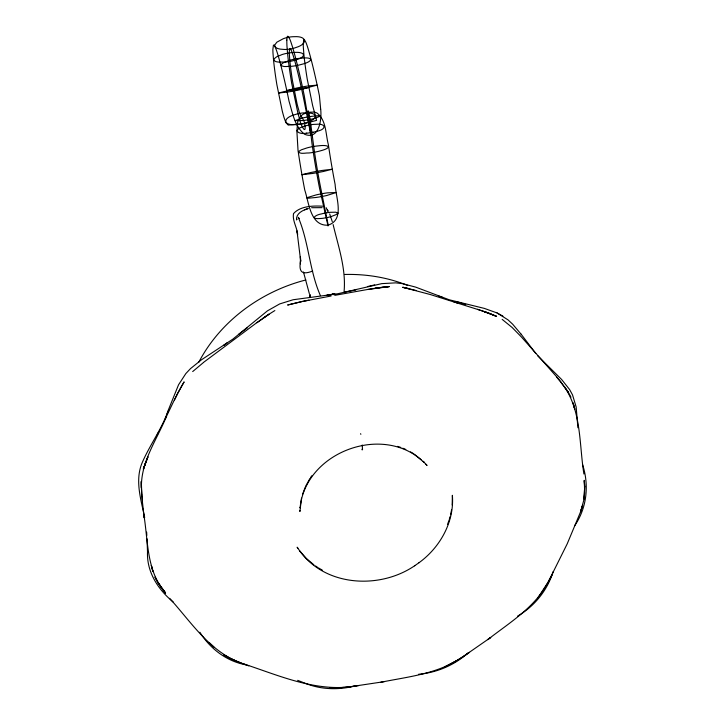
<?xml version="1.0" encoding="UTF-8"?>
<svg xmlns="http://www.w3.org/2000/svg" width="725" height="725" viewBox="0 0 725 725"><rect width="100%" height="100%" fill="white"/><g stroke="black" fill="none" stroke-linecap="round" stroke-linejoin="round"><path stroke-width="1.09" d="M584.713 486.756L584.314 480.439L584.658 493.036L584.069 499.172L580.58 511.832L567.204 543.85L548.807 580.834L552.06 574.862M299.942 510.436L299.887 511.515L301.518 498.129M312.656 271.05C301.618 275.355 298.609 271.848 300.576 260.456M300.404 263.909L300.413 256.568L300.73 261.399L296.978 230.922L297.631 234.465C297.132 227.469 292.257 220.772 293.498 213.63C300.295 205.945 313.028 205.701 322.634 206.19M452.183 505.035L452.373 495.311C454.521 521.737 440.084 547.457 419.005 562.727M300.123 507.382L300.087 507.89C305.18 453.324 379.737 424.234 421.08 459.623M344.085 291.513C346.16 268.64 338.312 246.536 333.138 224.587M450.578 514.759L451.557 509.911M166.578 416.177C157.035 439.441 140.768 461.626 141.438 487.617M449.246 519.571L450.044 516.689M145.453 462.967L143.36 469.084L147.982 456.804L143.342 469.075M302.642 494.069L305.307 487.1M447.588 524.329L448.92 520.523M521.284 334.415L512.693 324.229L508.026 319.879L497.042 312.946L484.382 308.406L449.246 299.788L415.688 287.127L402.42 283.629L395.669 282.859L381.794 283.629L337.787 293.752L293.136 299.742L279.687 303.929L267.462 310.835L232.915 339.092L201.45 359.808L190.476 368.644L185.836 373.583L178.54 384.785L168.091 410.649C162.645 427.378 150.492 444.062 142.861 461.127C134.324 479.243 140.895 499.226 144.692 517.559M553.22 571.508C547.357 590.358 534.506 606.254 517.478 616.196M156.935 435.634L158.34 432.517M167.04 413.912L168.562 410.604M165.092 419.295L174.19 400.245M177.371 393.911L174.363 400.064L177.362 394.155M296.607 219.575L296.833 219.095L296.579 219.902C295.882 213.349 302.95 210.132 308.188 208.537M305.723 486.122L309.91 478.509M198.614 362.536C220.192 321.157 261 291.414 305.877 279.959M180.643 387.947L177.444 393.811L184.123 381.885L180.761 387.585M574.526 525.942C586.987 507.862 589.289 485.116 582.519 464.444M548.78 580.933C535.829 606.997 509.929 622.304 487.717 639.658L490.671 637.483M548.879 580.915L537.896 597.889M310.536 477.603L311.777 475.781M192.687 371.562L203.444 362.536M468.223 652.799C454.466 665.142 436.948 672.628 418.552 674.277M203.489 362.428L256.677 322.779M238.652 334.343L247.542 327.682M224.052 345.209L226.952 343.052L223.98 345.209M490.653 637.502L463.628 656.288L469.573 652.328M268.839 314.269L256.849 322.707L262.667 318.674M313.889 564.829L306.358 558.449L299.914 551.154C325.733 586.779 380.072 589.479 414.763 565.69M414.609 565.799L419.195 562.591M463.411 656.388L457.457 660.203L463.574 656.397M331.008 294.74L332.956 293.942L333.11 294.785M268.975 314.242L274.866 310.563M457.393 660.294C434.275 674.286 406.734 677.014 380.716 682.27M307.826 208.655L304.527 209.869M367.394 286.583L374.689 284.907M331.089 296.008L301.682 301.6L287.608 305.017L301.6 301.663M356.618 685.533C339.182 690.336 320.396 689.847 303.675 682.642M313.137 132.276L310.545 132.748M301.682 301.6L308.95 300.177M344.855 292.048L355.785 290.009M326.785 295.356L330.301 294.703L326.649 295.338M334.76 295.356L367.684 289.465M384.404 681.627L351.534 686.557L358.567 685.642M375.061 288.26L367.802 289.483L389.225 286.583L375.061 288.26L382.211 287.245M311.605 207.712L322.072 207.649M351.154 686.566L344.194 687.345L351.353 686.638M382.283 287.245L389.234 286.556M344.022 687.409L336.962 687.835L343.931 687.382C308.768 689.239 275.4 674.214 242.558 663.529L248.784 665.876M306.666 133.155C298.374 134.832 292.211 129.911 303.358 126.594A23.581 14.273 -6.2 0 1 306.92 125.47L312.085 124.528A23.581 14.273 -6.2 0 1 315.928 124.31C326.286 123.177 326.748 129.413 316.843 131.307A27.45 16.621 -6.2 0 1 306.548 133.183M344.438 274.476C365.944 273.896 387.657 277.367 407.64 285.442M484.055 311.451L430.351 294.549L402.756 287.281M409.48 288.704L402.819 287.317L416.232 290.526M246.455 664.916C226.807 661.499 210.332 648.938 199.882 632.245M465.731 304.545L455.699 301.464M439.015 296.317L442.187 297.322L438.833 296.253M477.485 309.312L483.956 311.542M397.663 446.364L400.753 447.434M490.472 313.862L496.552 316.381L484.073 311.542L490.39 313.862M297.649 680.34L302.733 682.316M242.096 663.384L235.997 660.946L242.286 663.529M490.481 313.825L496.552 316.381M402.783 448.213L405.782 449.473M235.743 660.928L229.589 658.137L235.58 660.774C207.35 648.087 189.887 620.618 169.632 598.333M497.042 312.946L502.896 316.118M410.54 451.92L413.286 453.533M318.891 568.155L322.371 570.194M414.156 454.131L424.179 462.441L423.826 462.07M315.538 565.953L318.021 567.648M502.171 319.381L512.131 327.483L521.565 337.134L556.619 376.773M173.275 602.085C158.186 589.679 146.622 572.088 147.51 551.852L147.012 538.829M209.28 642.613L213.884 647.099M423.119 461.29L427.043 465.45L425.956 464.272M537.651 355.721L561.612 379.465L569.605 389.552L572.533 394.907L576.158 406.997L577.907 427.741M327.374 209.906L328.371 211.12M560.706 381.785L556.519 376.864L560.643 381.803M535.784 353.474L521.139 334.207M564.576 386.824L568.083 391.935L560.597 381.885C581.967 407.269 578.867 442.984 583.915 474.005M161.593 587.957L165.436 592.905L158.041 582.646L161.467 587.748C146.55 566.533 147.936 539.155 143.795 514.487L144.157 517.541L142.336 501.111M298.691 218.089L299.108 218.642L298.283 217.328C308.941 242.422 309.385 270.679 320.423 295.655M165.454 593.05L161.865 588.075L165.59 593.268M297.866 548.254L297.132 547.212L300.639 552.187M326.268 207.749L327.682 211.365M568.092 391.899L570.974 397.2M309.348 293.661L303.467 272.002M329.694 213.948L332.295 221.651M360.606 433.668L360.851 434.338M310.4 297.395L310.191 296.534L310.436 297.513M310.2 296.57L310.101 296.063M362.228 445.005L362.527 449.754A5.61 0.526 79.7 0 0 362.02 449.79M141.756 494.414L142.444 500.839L141.828 494.668M141.42 488.034L141.801 494.287L141.312 481.418M146.64 532.087L146.822 535.458M330.944 294.785A4.857 4.413 -22.7 0 1 332.956 293.96M332.947 293.87A5.229 4.794 -22.9 0 1 334.905 293.951M310.228 296.443A27.496 16.602 -2.3 0 1 309.956 294.595M310.146 296.054A26.607 16.068 -2.5 0 1 309.965 294.758M274.53 45.303C275.437 49.554 281.563 49.164 284.979 49.481A32.063 30.921 -30.4 0 0 289.212 49.191L292.048 48.675A32.063 30.921 -30.4 0 0 296.126 47.451C307.898 43.98 307.056 35.924 294.441 36.685A31.537 30.423 -30.4 0 0 290.208 36.966L287.372 37.483A31.537 30.423 -30.4 0 0 283.294 38.715L276.841 42.195L274.53 45.303M320.667 109.149C321.918 119.136 319.263 140.288 304.591 134.279C294.649 126.558 292.501 112.747 289.048 101.292A92.166 8.664 79.7 0 0 281.472 67.806A77.231 7.259 79.7 0 0 277.802 54.466L277.367 53.052A44.651 4.196 79.7 0 0 275.391 47.587L274.095 45.285A31.954 3 79.7 0 0 273.416 45.231L272.881 49.409A39.92 3.752 79.7 0 0 272.99 53.17L273.506 59.686A53.36 5.012 79.7 0 0 274.603 69.292L275.174 73.542A49.119 4.613 79.7 0 0 276.887 84.752L282.252 110.988A42.476 3.988 79.7 0 0 284.082 117.64L285.886 122.67L288.26 125.099L304.654 123.477L316.553 120.395L314.442 112.121A42.476 3.988 79.7 0 1 312.62 105.469L307.255 79.233A49.119 4.613 79.7 0 1 305.542 68.023L304.971 63.782A53.36 5.012 79.7 0 1 303.875 54.167L303.358 47.651A39.92 3.752 79.7 0 1 303.24 43.89L303.784 39.712A31.954 3 79.7 0 1 304.464 39.766L305.76 42.068A44.651 4.196 79.7 0 1 307.735 47.533L308.17 48.947A77.231 7.259 79.7 0 1 311.841 62.287A92.166 8.664 79.7 0 1 319.408 95.773L320.667 109.149M584.694 486.765L584.06 499.199L584.658 486.765M296.86 130.727L298.011 150.256A95.374 8.963 79.7 0 0 301.12 169.931A78.653 7.386 79.7 0 0 304.772 190.077C308.95 202.674 310.363 226.236 328.081 225.167C345.046 219.793 335.784 197.445 335.14 184.558A78.653 7.386 79.7 0 1 331.488 164.421A95.374 8.963 79.7 0 1 328.38 144.737C325.579 134.188 326.431 120.504 317.242 113.172A10.784 9.008 -18.5 0 0 313.97 112.076L308.723 112.212L303.666 113.952A10.784 9.008 -18.5 0 0 300.793 116.163L297.757 121.592L296.86 130.727M286.837 40.074L286.819 41.243A47.551 4.468 79.7 0 0 287.037 47.08L287.499 52.662A60.746 5.709 79.7 0 0 289.021 65.739L289.692 70.588A52.726 4.957 79.7 0 0 291.686 83.266L297.776 112.493A49.545 4.658 79.7 0 0 299.815 119.861C300.431 124.818 307.001 136.817 304.654 123.477C303.73 118.483 299.217 115.166 298.709 109.901A34.981 3.29 79.7 0 1 297.096 103.956L292.465 80.729A46.328 4.35 79.7 0 1 290.571 67.38A45.593 4.287 79.7 0 1 289.701 59.223L289.338 53.84A31.837 2.991 79.7 0 1 289.329 50.922L290.045 48.421A26.29 2.474 79.7 0 1 290.761 49.182L292.048 52.209A46.826 4.395 79.7 0 1 294.296 59.242A75.808 7.123 79.7 0 1 297.558 71.594A86.057 8.084 79.7 0 1 304.21 101.455L311.034 135.575L304.246 95.609A99.135 9.316 79.7 0 0 299.47 73.751A96.787 9.09 79.7 0 0 295.746 58.598A77.702 7.304 79.7 0 0 292.193 45.974L290.779 41.669A45.657 4.287 79.7 0 0 289.529 38.579L287.861 36.25A38.534 3.625 79.7 0 0 287.073 37.401L286.837 40.074M328.126 224.696L328.017 225.928L319.507 188.083A84.807 7.966 79.7 0 1 315.629 166.741A101.02 9.488 79.7 0 1 312.33 145.879A91.885 8.637 79.7 0 1 311.949 143.269L308.179 110.88L310.073 118.837L314.061 149.123A89.682 8.428 79.7 0 0 316.97 167.611A72.509 6.815 79.7 0 0 320.405 186.552L328.126 224.696M315.656 115.973C314.768 119.879 309.928 121.166 306.693 122.643A31.42 27.342 -19.9 0 1 302.606 123.83L299.769 124.347A31.42 27.342 -19.9 0 1 295.564 124.664C282.768 125.561 282.768 118.057 294.305 114.831A31.601 27.505 -19.9 0 1 298.392 113.653L301.237 113.136A31.601 27.505 -19.9 0 1 305.433 112.81C308.796 113.073 313.807 112.547 315.656 115.973M280.829 64.688C282.215 67.679 287.635 66.12 290.462 66.383A31.293 16.784 -13.7 0 0 294.631 65.903L297.468 65.386A31.293 16.784 -13.7 0 0 301.618 64.353C312.584 61.806 314.713 56.731 301.41 58.145A31.42 16.856 -13.7 0 0 297.241 58.625L294.395 59.142A31.42 16.856 -13.7 0 0 290.254 60.175L283.493 62.685L280.829 64.688M337.923 213.096L336.3 214.528L331.262 216.521A19.312 7.558 -12.6 0 1 328.044 217.391L323.549 218.207A19.312 7.558 -12.6 0 1 320.35 218.506C309.901 219.476 314.967 214.926 321.547 213.902A21.496 8.419 -12.6 0 1 324.845 213.123L327.102 212.706A21.496 8.419 -12.6 0 1 330.392 212.298L335.748 212.198L337.923 213.096M582.601 505.506L580.607 511.714L582.646 505.416M301.972 174.68L312.185 173.511A31.547 3.426 -9.7 0 0 316.39 172.804L319.236 172.287A31.547 3.426 -9.7 0 0 323.332 171.49L332.313 169.224L322.072 170.457A31.547 3.426 -9.7 0 0 317.858 171.172L315.022 171.689A31.547 3.426 -9.7 0 0 310.925 172.487L301.972 174.68M273.669 59.242C274.304 63.22 281.164 61.743 284.227 62.087A31.574 21.596 -5.2 0 0 288.478 61.661L291.323 61.145A31.574 21.596 -5.2 0 0 295.383 60.057C308.053 56.568 304.736 51.23 293.226 52.535A31.528 21.56 -5.2 0 0 288.976 52.961L286.139 53.478A31.528 21.56 -5.2 0 0 282.079 54.556L276.542 56.867L273.669 59.242M298.446 151.616C299.688 154.633 305.932 152.703 308.85 152.975A31.157 14.391 -7.5 0 0 313.091 152.449L315.928 151.933A31.157 14.391 -7.5 0 0 320.006 150.954C333.11 147.664 329.087 144.347 318.112 145.888A31.238 14.428 -7.5 0 0 313.871 146.423L311.034 146.939A31.238 14.428 -7.5 0 0 306.965 147.918L301.382 149.812L298.446 151.616M306.766 197.735L308.46 198.188L315.783 197.499A30.242 6.634 -11.5 0 0 319.825 196.874L322.616 196.366A30.242 6.634 -11.5 0 0 326.712 195.514L336.418 192.478L327.283 192.868A30.495 6.688 -11.5 0 0 323.241 193.493L320.45 194.001A30.495 6.688 -11.5 0 0 316.354 194.853L306.766 197.735M320.568 116.118L314.369 118.456A21.007 5.012 -9 0 1 311.07 119.235L306.34 120.096A21.007 5.012 -9 0 1 302.851 120.549L295.184 120.595L302.533 118.012A25.828 6.162 -9 0 1 305.95 117.287L308.324 116.861A25.828 6.162 -9 0 1 311.859 116.317L318.556 115.71L320.568 116.118M286.928 90.516L296.017 89.746A30.831 4.132 -11 0 0 300.141 89.066L302.987 88.55A30.831 4.132 -11 0 0 307.173 87.716L317.169 85.106L307.953 85.985A30.976 4.16 -11 0 0 303.838 86.665L300.993 87.181A30.976 4.16 -11 0 0 296.806 88.015L286.928 90.516M268.812 314.306L262.93 318.384L268.767 314.387M278.472 93.008L287.544 92.057A31.683 3.489 -10.9 0 0 291.658 91.368L294.504 90.852A31.683 3.489 -10.9 0 0 298.691 90.036L308.705 87.58L299.507 88.613A31.583 3.48 -10.9 0 0 295.392 89.302L292.547 89.818A31.583 3.48 -10.9 0 0 288.36 90.643L278.472 93.008M457.33 660.294L444.869 666.928L457.33 660.294M336.835 687.862L329.938 687.826L336.835 687.862M457.421 302.878L454.004 301.817L457.421 302.878M490.444 313.807L484.073 311.542L490.444 313.807M229.472 658.082L223.826 654.956L229.472 658.082M161.458 587.685L157.95 582.583L161.467 587.748M157.923 582.547L154.996 577.127L157.896 582.501M152.884 571.463L151.344 565.491L152.884 571.463M574.726 409.063L573.149 403.055L574.726 409.063M584.567 486.774L584.395 480.421L584.567 486.774M141.375 487.735L141.348 481.509L141.357 487.798"/></g></svg>
